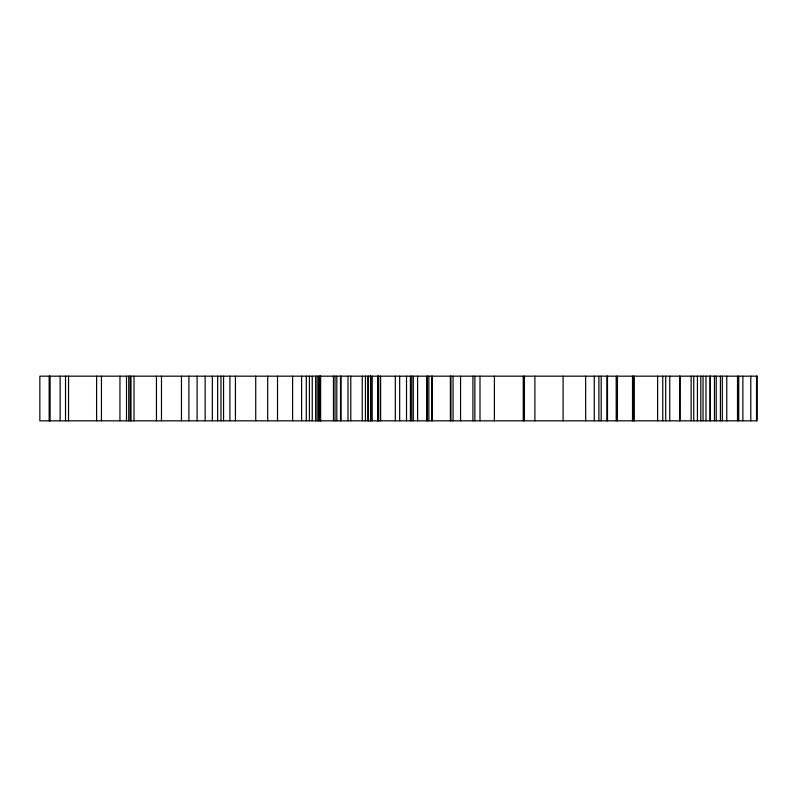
<?xml version="1.0" encoding="UTF-8"?>
<svg xmlns="http://www.w3.org/2000/svg" width="797" height="797" viewBox="0 0 797 797"><rect width="100%" height="100%" fill="white"/><g stroke="black" fill="none" stroke-linecap="round" stroke-linejoin="round"><path stroke-width="1.2" d="M756.532 376.174L756.532 420.826M750.794 376.174L750.794 420.826M742.884 376.174L742.884 420.826M738.729 376.174L738.729 420.826M737.514 376.174L737.514 420.826M726.774 376.174L726.774 420.826M722.311 376.174L722.311 420.826M720.408 376.174L720.408 420.826M716.224 376.174L716.224 420.826M714.461 376.174L714.461 420.826M710.376 376.174L710.376 420.826M709.988 376.174L709.988 420.826M705.973 376.174L705.973 420.826M703.034 376.174L703.034 420.826M700.802 376.174L700.802 420.826M697.425 376.174L697.425 420.826M693.749 376.174L693.749 420.826M691.138 376.174L691.138 420.826M680.07 376.174L680.05 420.826M679.672 376.174L679.672 420.826M669.749 376.174L669.749 420.826M665.704 376.174L665.704 420.826M662.765 376.174L662.765 420.826M657.615 376.174L657.615 420.826M634.193 376.174L634.193 420.826M633.515 376.174L633.515 420.826M632.509 376.174L632.509 420.826M617.436 376.174L617.436 420.826M616.181 376.174L616.23 420.826M607.483 376.174L607.483 420.826M606.945 376.174L606.945 420.826M601.197 376.174L601.197 420.826M598.896 376.174L598.896 420.826M594.273 376.174L594.273 420.826M585.646 376.174L585.675 420.826M563.1 376.174L563.1 420.826M534.887 376.174L534.887 420.826M524.416 376.174L524.416 420.826M523.25 376.174L523.25 420.826M494.399 376.174L494.399 420.826M480.003 376.174L480.003 420.826M474.873 376.174L474.873 420.826M472.92 376.174L472.92 420.826M460.556 376.174L460.556 420.826M453.055 376.174L453.055 420.826M450.953 376.174L450.953 420.826M450.385 376.174L450.385 420.826M432.273 376.174L432.273 420.826M431.725 376.174L431.725 420.826M428.846 376.174L428.846 420.826M427.371 376.174L427.371 420.826M426.764 376.174L426.764 420.826M417.598 376.174L417.598 420.826M413.294 376.174L413.294 420.826M411.73 376.174L411.73 420.826M410.425 376.174L410.425 420.826M406.51 376.174L406.51 420.826M399.666 376.174L399.666 420.826M395.322 376.174L395.322 420.826M380.597 376.174L380.597 420.826M378.695 376.174L378.695 420.826M378.107 376.174L378.107 420.826M377.728 376.174L377.728 420.826M372.199 376.174L372.199 420.826M370.764 376.174L370.764 420.826M370.545 376.174L370.545 420.826M368.224 376.174L368.224 420.826M368.055 376.174L368.055 420.826M365.444 376.174L365.444 420.826M362.237 376.174L362.237 420.826M350.79 376.174L350.79 420.826M348.01 376.174L348.01 420.826M341.006 376.174L341.006 420.826M340.518 376.174L340.518 420.826M336.812 376.174L336.812 420.826M335.009 376.174L335.009 420.826M333.445 376.174L333.445 420.826M320.633 376.174L320.633 420.826M320.384 376.174L320.384 420.826M320.185 376.174L320.185 420.826M319.149 376.174L319.149 420.826M318.8 376.174L318.8 420.826M317.156 376.174L317.156 420.826M315.642 376.174L315.642 420.826M312.235 376.174L312.235 420.826M309.415 376.174L309.415 420.826M306.287 376.174L306.287 420.826M301.585 376.174L301.585 420.826M292.599 376.174L292.599 420.826M277.515 376.174L277.515 420.826M267.682 376.174L267.682 420.826M255.727 376.174L255.727 420.826M235.434 376.174L235.434 420.826M229.915 376.174L229.915 420.826M223.549 376.174L223.549 420.826M220.968 376.174L220.968 420.826M217.641 376.174L217.641 420.826M212.341 376.174L212.341 420.826M205.148 376.174L205.148 420.826M197.098 376.174L197.098 420.826M188.889 376.174L188.889 420.826M181.457 376.174L181.457 420.826M161.482 376.174L161.482 420.826M156.451 376.174L156.451 420.826M134.016 376.174L134.016 420.826M130.997 376.174L130.997 420.826M130.21 376.174L130.21 420.826M128.735 376.174L128.735 420.826M126.494 376.174L126.494 420.826M119.948 376.174L119.948 420.826M101.448 376.174L101.448 420.826M96.596 376.174L96.596 420.826M68.532 376.174L68.532 420.826M65.523 376.174L65.523 420.826M60.134 376.174L60.134 420.826M50.032 376.174L50.032 420.826M49.454 376.174L49.454 420.826M49.314 376.174L49.314 420.826M757.15 376.174L39.85 376.174L39.85 420.826L757.15 420.826L757.15 376.174"/></g></svg>
